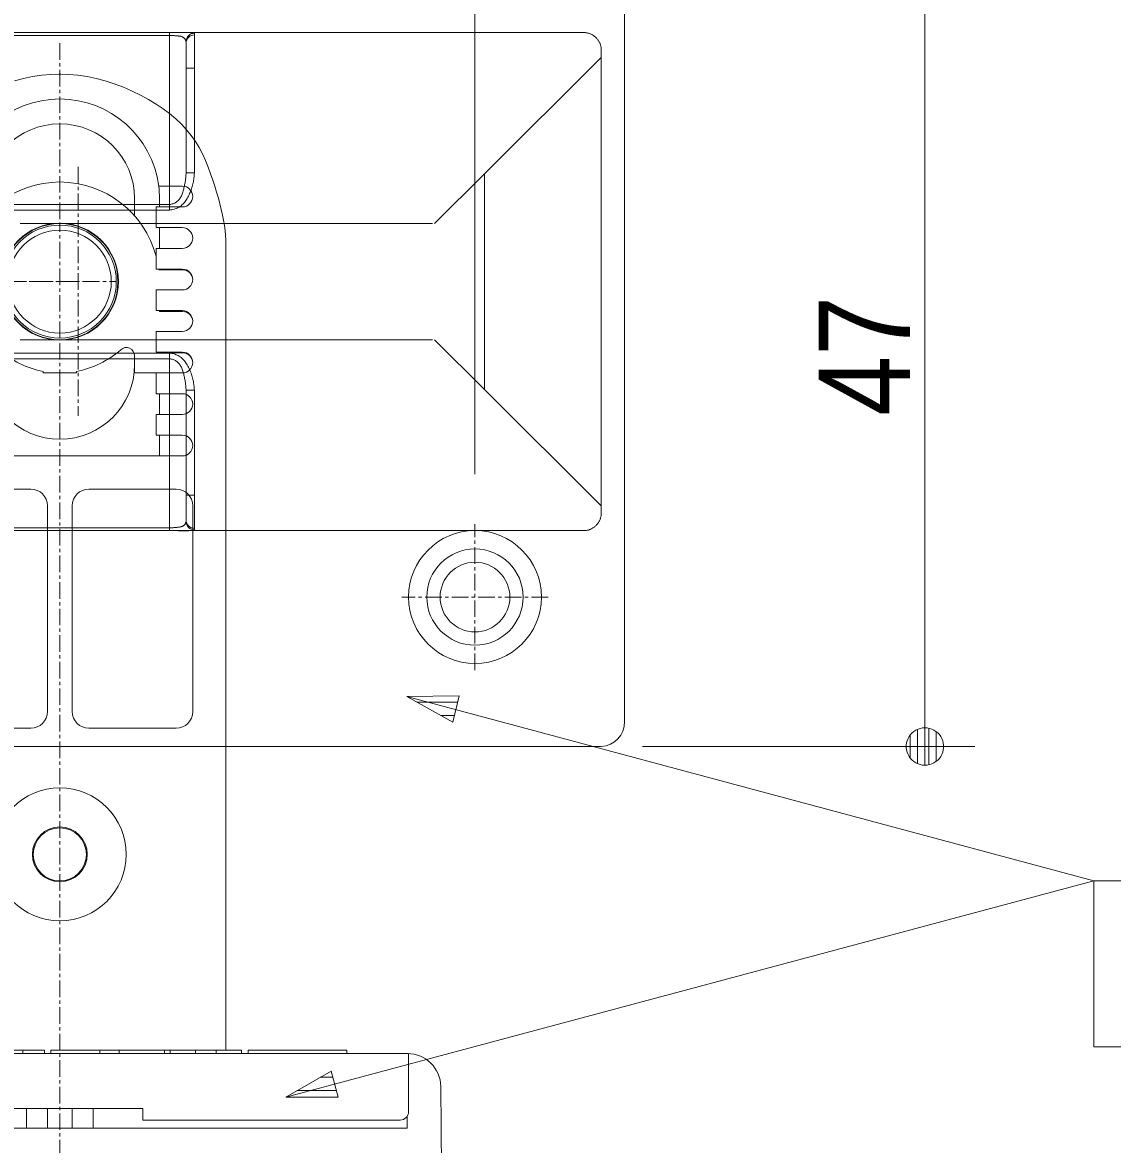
# Model space of a CAD drawing. Units: millimetres, scale not verified. Extents: x -4547 to 4547, y -2284 to 2284.
# Drawn here: x -2931.9 to -2603.6, y 1235.6 to 1573.6 of the extents above; entities that cross this region are included whole.
import ezdxf
from ezdxf.enums import TextEntityAlignment as Align

# ---------------------------------------------------------------- set-up
doc = ezdxf.new("R2010")
doc.units = ezdxf.units.MM
doc.header["$LTSCALE"] = 20
doc.linetypes.add('CHAIN1', pattern=[8, 5, -1, 1, -1])
doc.linetypes.add('DOUBLE_CHAIN1', pattern=[8.8, 5, -1, 0.6, -0.6, 0.6, -1])
for name, color, linetype, lineweight in [('0-0_3一般', 7, 'Continuous', 9), ('0-2_0', 7, 'Continuous', 9), ('0-3_2寸法-1', 7, 'Continuous', 9), ('0-4_2寸法-3', 7, 'Continuous', 9)]:
    doc.layers.add(name, color=color, linetype=linetype, lineweight=lineweight)
doc.styles.add('ＭＳ Ｐゴシック', font='')
doc.styles.get('ＭＳ Ｐゴシック').set_extended_font_data('MS PGothic')

# ---------------------------------------------------------------- blocks, each defined once
blk = doc.blocks.new('_Dot')
at = {"layer": '0-2_0'}
for p, q in [((-10, 0), (-20, 0)), ((9.78, 2), (-9.78, 2)), ((7.99, 6), (-7.99, 6)), ((9.16, -3.98), (-9.16, -3.98)), ((6, -7.98), (-6, -7.98))]:
    blk.add_line(p, q, dxfattribs=at)
for points in [[(10, 0), (9.92, 1.25), (9.69, 2.49), (9.3, 3.68), (8.76, 4.82), (8.09, 5.88), (7.29, 6.85), (6.37, 7.71), (5.36, 8.44), (4.26, 9.05), (3.09, 9.51), (1.87, 9.82), (0.63, 9.98), (-0.63, 9.98), (-1.87, 9.82), (-3.09, 9.51), (-4.26, 9.05), (-5.36, 8.44), (-6.37, 7.71), (-7.29, 6.85), (-8.09, 5.88), (-8.76, 4.82), (-9.3, 3.68), (-9.69, 2.49), (-9.92, 1.25), (-10, 0), (0, 0)], [(-10, 0), (-9.92, -1.25), (-9.69, -2.49), (-9.3, -3.68), (-8.76, -4.82), (-8.09, -5.88), (-7.29, -6.85), (-6.37, -7.71), (-5.36, -8.44), (-4.26, -9.05), (-3.09, -9.51), (-1.87, -9.82), (-0.63, -9.98), (0.63, -9.98), (1.87, -9.82), (3.09, -9.51), (4.26, -9.05), (5.36, -8.44), (6.37, -7.71), (7.29, -6.85), (8.09, -5.88), (8.76, -4.82), (9.3, -3.68), (9.69, -2.49), (9.92, -1.25), (10, 0), (0, 0)]]:
    blk.add_lwpolyline(points, close=True, dxfattribs=at)
blk = doc.blocks.new('グループ-62')
at = {"layer": '0-0_3一般', "linetype": 'CHAIN1'}
for p, q in [((-31600, 31345.9), (-31600, 30251)), ((-31600, 29569), (-31600, 30251)), ((-31941, 29910), (-31259, 29910)), ((-31600, 24160), (-31600, 29560))]:
    blk.add_line(p, q, dxfattribs=at)
at = {"layer": '0-0_3一般', "linetype": 'DOUBLE_CHAIN1'}
blk.add_line((-31594.2, 31160), (-31605.2, 31160), dxfattribs=at)
at = {"layer": '0-0_3一般'}
for p, q in [((-31004.7, 30485), (-30862.5, 30485)), ((-31150, 30306.9), (-31150, 30410)), ((-31000, 30360), (-31000, 30410)), ((-30862.5, 30360), (-31000, 30360)), ((-31000, 30235), (-31020, 30235)), ((-31000, 30235), (-30862.5, 30235)), ((-31000, 30110), (-31000, 30235)), ((-30600, 30160.1), (-30600, 25280)), ((-30862.5, 30110), (-31000, 30110)), ((-31000, 29985), (-31020, 29985)), ((-30860, 29980), (-31004.1, 29980)), ((-31000, 29985), (-30862.5, 29985)), ((-31000, 29980), (-31000, 29985)), ((-30862.5, 29860), (-31000, 29860)), ((-31000, 29735), (-31020, 29735)), ((-31000, 29730), (-31000, 29735)), ((-31000, 29735), (-30862.5, 29735)), ((-30860, 29730), (-31000, 29730)), ((-30862.5, 29610), (-31000, 29610)), ((-31000, 29485), (-31020, 29485)), ((-31000, 29480), (-31000, 29485)), ((-31000, 29485), (-30862.5, 29485)), ((-30860, 29480), (-31000, 29480)), ((-31150, 29360), (-31150, 29462.8)), ((-31700, 29360), (-31700, 29369.2)), ((-31700, 29360), (-31500, 29360)), ((-31500, 29369.2), (-31500, 29360)), ((-31150, 29360), (-31020, 29360)), ((-30862.5, 29360), (-31000, 29360)), ((-31000, 29235), (-31020, 29235)), ((-31000, 29235), (-30862.5, 29235)), ((-31000, 29110), (-31000, 29235)), ((-30862.5, 29110), (-31000, 29110)), ((-31000, 28985), (-31020, 28985)), ((-31000, 28985), (-30862.5, 28985)), ((-31000, 28860), (-31000, 28985)), ((-32337.5, 28860), (-30862.5, 28860)), ((-31775, 28660), (-32300, 28660)), ((-30900, 28660), (-31425, 28660)), ((-31675, 27320), (-31675, 28560)), ((-31525, 27320), (-31525, 28560)), ((-30800, 27320), (-30800, 28560)), ((-32300, 27220), (-31775, 27220)), ((-31425, 27220), (-30900, 27220)), ((-31999.2, 25280), (-31823.6, 25280)), ((-31823.6, 25280), (-31823.6, 25260)), ((-31654.6, 25280), (-31654.6, 25260)), ((-31654.6, 25280), (-31359.8, 25280)), ((-31359.8, 25280), (-31359.8, 25260)), ((-31359.8, 25280), (-31243.5, 25280)), ((-31243.5, 25280), (-31243.5, 25260)), ((-31243.5, 25280), (-31119, 25280)), ((-31119, 25280), (-30969.7, 25280)), ((-30969.7, 25280), (-30969.7, 25260)), ((-30969.7, 25280), (-30935.1, 25280)), ((-30935.1, 25280), (-30935.1, 25260)), ((-30782.9, 25280), (-30686, 25280)), ((-30686, 25280), (-30658.3, 25280)), ((-30658.3, 25280), (-30658.3, 25260)), ((-30466.1, 25280), (-30466.1, 25260)), ((-30466.1, 25280), (-30341.6, 25280)), ((-30341.6, 25280), (-29871.1, 25280)), ((-29871.1, 25280), (-29871.1, 25260)), ((-29306.1, 25061.7), (-29300, 24410)), ((-31800, 24930), (-31800, 24810)), ((-31675, 24810), (-31675, 24930)), ((-31525, 24930), (-31525, 24810)), ((-31400, 24810), (-31400, 24930)), ((-29507.9, 24883.1), (-29507.9, 24810)), ((-29507.9, 24810), (-33692.1, 24810))]:
    blk.add_line(p, q, dxfattribs=at)
for points in [[(-30600, 30160.1), (-30602.1, 30188.5), (-30605.2, 30217.9), (-30609.3, 30248.1), (-30614.4, 30279.2), (-30620.6, 30311.2), (-30627.8, 30344), (-30636.1, 30377.8), (-30645.4, 30412.5), (-30655.7, 30448), (-30667, 30484.4), (-30679.4, 30521.7), (-30692.8, 30559.9), (-30707.2, 30599), (-30722.7, 30639), (-30740.1, 30678.7), (-30760.2, 30717.2), (-30783.1, 30754.5), (-30808.7, 30790.5), (-30837.2, 30825.2), (-30868.3, 30858.6), (-30902.3, 30890.8), (-30939, 30921.7), (-30978.5, 30951.4), (-31020.7, 30979.7), (-31065.7, 31006.9), (-31113.5, 31032.7), (-31164, 31057.3), (-31217.3, 31080.6), (-31272, 31101.7), (-31326.7, 31119.5), (-31381.3, 31134.1), (-31436, 31145.4), (-31490.7, 31153.5), (-31545.4, 31158.4), (-31600, 31160), (-31654.7, 31158.4), (-31709.4, 31153.5), (-31764.1, 31145.4), (-31818.7, 31134)], [(-31818.7, 31134), (-31873.4, 31119.5)], [(-31020, 30235), (-31020, 30360), (-31000, 30360)], [(-31020, 29985), (-31020, 30110), (-31000, 30110)], [(-31020, 29735), (-31020, 29860), (-31000, 29860)], [(-31020, 29485), (-31020, 29610), (-31000, 29610)], [(-31020, 29235), (-31020, 29360), (-31000, 29360)], [(-31020, 28985), (-31020, 29110), (-31000, 29110)], [(-31823.6, 25280), (-31692.1, 25280), (-31692.1, 25260)], [(-30935.1, 25280), (-30782.9, 25280), (-30782.9, 25260)], [(-30658.3, 25280), (-30506.1, 25280), (-30506.1, 25260)], [(-33700, 25260), (-29500, 25260), (-29500, 24910)], [(-29550, 24860), (-31100, 24860), (-31100, 24930), (-32100, 24930)]]:
    blk.add_lwpolyline(points, dxfattribs=at)
for centre, radius in [((-31600, 29910), 352.5), ((-31600, 29910), 350), ((-31600, 29910), 340), ((-31600, 29910), 310), ((-31600, 26460), 400), ((-31600, 26460), 165), ((-31600, 26460), 160)]:
    blk.add_circle(centre, radius, dxfattribs=at)
for centre, radius, start, end in [((-31600, 30410), 600, 7.18076, 172.81924), ((-31600, 30410), 450, 0, 180), ((-31600, 29910), 600, 14.83511, 165.16489), ((-31600, 30410), 600, 0, 7.18076), ((-30862.5, 30422.5), 62.5, 270, 90), ((-30862.5, 30172.5), 62.5, 270, 90), ((-30862.5, 29922.5), 62.5, 270, 90), ((-30860, 29920), 60, 1.18677, 90), ((-30862.5, 29672.5), 62.5, 270, 90), ((-30860, 29670), 60, 1.1814, 90), ((-31600, 29910), 550, 228.18969, 259.52432), ((-31600, 29910), 550, 280.47568, 311.81031), ((-31200, 29462.8), 50, 0, 131.81031), ((-30862.5, 29422.5), 62.5, 270, 90), ((-30860, 29420), 60, 1.1815, 90), ((-31600, 29410), 450, 180, 0), ((-30862.5, 29172.5), 62.5, 270, 90), ((-30862.5, 28922.5), 62.5, 270, 90), ((-31775, 28560), 100, 0, 90), ((-31425, 28560), 100, 90, 180), ((-30900, 28560), 100, 0, 90), ((-31775, 27320), 100, 270, 0), ((-31425, 27320), 100, 180, 270), ((-30900, 27320), 100, 270, 0), ((-29506.1, 25060), 200, 0.5, 90), ((-29550, 24910), 50, 270, 0)]:
    blk.add_arc(centre, radius, start, end, dxfattribs=at)
blk = doc.blocks.new('グループ-75')
at = {"layer": '0-0_3一般'}
for p, q in [((-28200, 31610), (-28200, 27310)), ((-40440.5, 31410), (-28439.5, 31410)), ((-32040, 31409.5), (-30940, 31409.5)), ((-30940, 31393), (-32040, 31393)), ((-30940, 31393), (-30940, 31409.5)), ((-30940, 30374.3), (-30940, 31393)), ((-30793.7, 31406.5), (-30790, 31405.9)), ((-30790, 31405.9), (-30790, 31395.9)), ((-30790, 31395.9), (-30790, 31196)), ((-30840.6, 31358.7), (-30840, 31355.9)), ((-30840, 31345.9), (-30840, 31355.9)), ((-30840, 31196), (-30840, 31345.9)), ((-28339.8, 31313.9), (-28339.5, 31310)), ((-28339.5, 31310), (-28339.5, 28510)), ((-30840, 30564.2), (-30840, 31196)), ((-30790, 31196), (-30840, 31196)), ((-30790, 31196), (-30790, 30564.2)), ((-30790, 30564.2), (-30840, 30564.2)), ((-29043, 30560.1), (-29343.2, 30260)), ((-29043, 29259.9), (-29043, 30560.1)), ((-32040, 30374.3), (-30940, 30374.3)), ((-30934.2, 30375.1), (-30940, 30374.3)), ((-30940, 30340.7), (-30940, 30374.3)), ((-30940, 30340.7), (-32040, 30340.7)), ((-30932.7, 30341.5), (-30940, 30340.7)), ((-29356.3, 30260), (-31839.5, 30260)), ((-31839.5, 29560), (-29356.3, 29560)), ((-29343.2, 29560), (-29043, 29259.9)), ((-32040, 29479.3), (-30940, 29479.3)), ((-30940, 29445.7), (-30940, 29479.3)), ((-30840.2, 29261.6), (-30840, 29255.8)), ((-30840, 28624), (-30840, 29255.8)), ((-30790, 29255.8), (-30840, 29255.8)), ((-30790.3, 29263.2), (-30790, 29255.8)), ((-30790, 29255.8), (-30790, 28624)), ((-28340.4, 28560), (-29043, 29259.9)), ((-30840, 28474.1), (-30840, 28624)), ((-30790, 28624), (-30840, 28624)), ((-30790, 28624), (-30790, 28424.1)), ((-30840, 28464.1), (-30840, 28474.1)), ((-28439.5, 28410), (-40440.5, 28410)), ((-30940, 28410.5), (-32040, 28410.5)), ((-30940, 28410.5), (-30940, 28427)), ((-30937.2, 28427), (-30940, 28427)), ((-30936.2, 28410.5), (-30940, 28410.5)), ((-30790, 28424.1), (-30790, 28414.1)), ((-28435.6, 28410.3), (-28439.5, 28410)), ((-28200, 27310), (-28200, 27260)), ((-28390, 27110), (-40610, 27110)), ((-28340, 27110), (-28390, 27110))]:
    blk.add_line(p, q, dxfattribs=at)
at = {"layer": '0-0_3一般', "linetype": 'CHAIN1'}
for p, q in [((-31490, 30600.6), (-31490, 29100.6)), ((-32224.5, 29910), (-31454.5, 29910)), ((-29100, 27570), (-29100, 28450)), ((-28660, 28010), (-29540, 28010))]:
    blk.add_line(p, q, dxfattribs=at)
at = {"layer": '0-0_3一般'}
for points in [[(-30940, 31409.5), (-30936.2, 31409.5), (-30932.5, 31409.5), (-30928.7, 31409.5), (-30925, 31409.5), (-30921.2, 31409.6), (-30917.5, 31409.6), (-30913.7, 31409.6), (-30909.9, 31409.7), (-30906.2, 31409.8), (-30902.4, 31409.9), (-30898.6, 31409.9), (-30894.9, 31410), (-30891.1, 31410.1), (-30887.3, 31410.3), (-30883.6, 31410.4), (-30879.8, 31410.5), (-30876, 31410.6), (-30872.3, 31410.8), (-30868.5, 31411), (-30864.7, 31411.1), (-30860.9, 31411.3), (-30857.2, 31411.4), (-30853.4, 31411.4), (-30849.7, 31411.4), (-30845.9, 31411.4), (-30842.1, 31411.4), (-30838.4, 31411.2), (-30834.6, 31411.1), (-30830.9, 31410.9), (-30827.2, 31410.7), (-30823.4, 31410.4), (-30819.7, 31410), (-30816, 31409.7), (-30812.3, 31409.3), (-30808.5, 31408.8), (-30804.8, 31408.3), (-30801.1, 31407.8), (-30797.4, 31407.2), (-30793.7, 31406.5)], [(-30940, 31393), (-30937.2, 31393), (-30934.3, 31392.9), (-30931.4, 31392.8), (-30928.5, 31392.7), (-30925.5, 31392.6), (-30922.6, 31392.4), (-30919.6, 31392.2), (-30916.6, 31392.1), (-30913.6, 31391.8), (-30910.5, 31391.6), (-30907.4, 31391.4), (-30904.3, 31391.1), (-30901.2, 31390.9), (-30898, 31390.6), (-30894.9, 31390.2), (-30891.7, 31389.9), (-30888.4, 31389.6), (-30885.2, 31389.2), (-30881.9, 31388.8), (-30878.6, 31388.4), (-30875.4, 31387.9), (-30872.3, 31387.4), (-30869.4, 31386.6), (-30866.5, 31385.8), (-30863.9, 31384.8), (-30861.3, 31383.8), (-30858.9, 31382.6), (-30856.6, 31381.2), (-30854.5, 31379.8), (-30852.5, 31378.2), (-30850.6, 31376.5), (-30848.9, 31374.7), (-30847.3, 31372.8), (-30845.8, 31370.7), (-30844.5, 31368.6), (-30843.3, 31366.3), (-30842.3, 31363.9), (-30841.4, 31361.3), (-30840.6, 31358.7)], [(-28439.5, 31410), (-28435.6, 31409.7), (-28431.8, 31409.3), (-28428, 31408.8), (-28424.2, 31408.1), (-28420.5, 31407.3), (-28416.8, 31406.3), (-28413.2, 31405.2), (-28409.7, 31404), (-28406.2, 31402.7), (-28402.7, 31401.2), (-28399.3, 31399.5), (-28395.9, 31397.7), (-28392.6, 31395.8), (-28389.4, 31393.8), (-28386.2, 31391.6), (-28383, 31389.3), (-28379.9, 31386.8), (-28376.8, 31384.2), (-28373.8, 31381.5), (-28370.9, 31378.6), (-28368, 31375.7), (-28365.3, 31372.7), (-28362.7, 31369.6), (-28360.2, 31366.5), (-28357.9, 31363.3), (-28355.7, 31360.1), (-28353.7, 31356.9), (-28351.8, 31353.6), (-28350, 31350.2), (-28348.3, 31346.8), (-28346.8, 31343.3), (-28345.5, 31339.8), (-28344.3, 31336.3), (-28343.2, 31332.7), (-28342.2, 31329), (-28341.4, 31325.3), (-28340.7, 31321.5), (-28340.2, 31317.7), (-28339.8, 31313.9)], [(-29043, 30560.1), (-28340.4, 31260), (-28340.4, 28560)], [(-30840, 30564.2), (-30840.2, 30558.4), (-30840.5, 30552.5), (-30840.9, 30546.6), (-30841.3, 30540.7), (-30841.9, 30534.8), (-30842.5, 30528.8), (-30843.3, 30522.9), (-30844.1, 30516.9), (-30845.1, 30510.9), (-30846.1, 30504.9), (-30847.2, 30498.8), (-30848.4, 30492.7), (-30849.7, 30486.7), (-30851.1, 30480.5), (-30852.6, 30474.4), (-30854.2, 30468.3), (-30855.9, 30462.1), (-30857.6, 30455.9), (-30859.5, 30449.7), (-30861.4, 30443.4), (-30863.5, 30437.3), (-30865.8, 30431.5), (-30868.3, 30426), (-30871, 30420.7), (-30873.8, 30415.7), (-30876.9, 30411), (-30880.1, 30406.5), (-30883.6, 30402.4), (-30887.2, 30398.5), (-30891, 30394.9), (-30895.1, 30391.6), (-30899.3, 30388.6), (-30903.7, 30385.8), (-30908.3, 30383.3), (-30913.1, 30381.1), (-30918.1, 30379.2), (-30923.3, 30377.5), (-30928.7, 30376.2), (-30934.2, 30375.1)], [(-30790, 30564.2), (-30790.3, 30556.8), (-30790.8, 30549.4), (-30791.5, 30542), (-30792.3, 30534.7), (-30793.3, 30527.3), (-30794.5, 30520), (-30795.9, 30512.6), (-30797.4, 30505.3), (-30799.1, 30498), (-30801, 30490.7), (-30803, 30483.4), (-30805.2, 30476.2), (-30807.6, 30468.9), (-30810.1, 30461.7), (-30812.9, 30454.4), (-30815.7, 30447.2), (-30818.8, 30440), (-30822, 30432.8), (-30825.5, 30425.6), (-30829, 30418.4), (-30832.8, 30411.4), (-30836.7, 30404.8), (-30840.9, 30398.4), (-30845.2, 30392.4), (-30849.7, 30386.7), (-30854.4, 30381.3), (-30859.3, 30376.3), (-30864.4, 30371.6), (-30869.6, 30367.2), (-30875.1, 30363.2), (-30880.7, 30359.4), (-30886.6, 30356), (-30892.6, 30353), (-30898.8, 30350.2), (-30905.2, 30347.8), (-30911.8, 30345.8), (-30918.6, 30344), (-30925.5, 30342.6), (-30932.7, 30341.5)], [(-30940, 29479.3), (-30932.7, 29478.5), (-30925.5, 29477.4), (-30918.6, 29476), (-30911.8, 29474.2), (-30905.2, 29472.2), (-30898.8, 29469.8), (-30892.6, 29467), (-30886.6, 29464), (-30880.7, 29460.6), (-30875.1, 29456.8), (-30869.6, 29452.8), (-30864.4, 29448.4), (-30859.3, 29443.7), (-30854.4, 29438.7), (-30849.7, 29433.3), (-30845.2, 29427.6), (-30840.9, 29421.6), (-30836.7, 29415.2), (-30832.8, 29408.6), (-30829, 29401.6), (-30825.5, 29394.4), (-30822, 29387.2), (-30818.8, 29380), (-30815.7, 29372.8), (-30812.9, 29365.6), (-30810.1, 29358.3), (-30807.6, 29351.1), (-30805.2, 29343.8), (-30803, 29336.6), (-30801, 29329.3), (-30799.1, 29322), (-30797.4, 29314.7), (-30795.9, 29307.4), (-30794.5, 29300), (-30793.3, 29292.7), (-30792.3, 29285.3), (-30791.5, 29278), (-30790.8, 29270.6), (-30790.3, 29263.2)], [(-30940, 29445.7), (-30934.2, 29444.9), (-30928.7, 29443.8), (-30923.3, 29442.5), (-30918.1, 29440.8), (-30913.1, 29438.9), (-30908.3, 29436.7), (-30903.7, 29434.2), (-30899.3, 29431.4), (-30895.1, 29428.4), (-30891, 29425.1), (-30887.2, 29421.5), (-30883.6, 29417.6), (-30880.1, 29413.5), (-30876.9, 29409), (-30873.8, 29404.3), (-30871, 29399.3), (-30868.3, 29394), (-30865.8, 29388.5), (-30863.5, 29382.7), (-30861.4, 29376.6), (-30859.5, 29370.3), (-30857.6, 29364.1), (-30855.9, 29357.9), (-30854.2, 29351.7), (-30852.6, 29345.6), (-30851.1, 29339.5), (-30849.7, 29333.3), (-30848.4, 29327.3), (-30847.2, 29321.2), (-30846.1, 29315.1), (-30845.1, 29309.1), (-30844.1, 29303.1), (-30843.3, 29297.1), (-30842.5, 29291.2), (-30841.9, 29285.2), (-30841.3, 29279.3), (-30840.9, 29273.4), (-30840.5, 29267.5), (-30840.2, 29261.6)], [(-30840, 28464.1), (-30840.6, 28461.3), (-30841.4, 28458.7), (-30842.3, 28456.1), (-30843.3, 28453.7), (-30844.5, 28451.4), (-30845.8, 28449.3), (-30847.3, 28447.2), (-30848.9, 28445.3), (-30850.6, 28443.5), (-30852.5, 28441.8), (-30854.5, 28440.2), (-30856.6, 28438.8), (-30858.9, 28437.4), (-30861.3, 28436.2), (-30863.9, 28435.2), (-30866.5, 28434.2), (-30869.4, 28433.4), (-30872.3, 28432.6), (-30875.4, 28432.1), (-30878.6, 28431.6), (-30881.9, 28431.2), (-30885.2, 28430.8), (-30888.4, 28430.4), (-30891.7, 28430.1), (-30894.9, 28429.8), (-30898, 28429.4), (-30901.2, 28429.1), (-30904.3, 28428.9), (-30907.4, 28428.6), (-30910.5, 28428.4), (-30913.6, 28428.2), (-30916.6, 28427.9), (-30919.6, 28427.8), (-30922.6, 28427.6), (-30925.5, 28427.4), (-30928.5, 28427.3), (-30931.4, 28427.2), (-30934.3, 28427.1), (-30937.2, 28427)], [(-28339.5, 28510), (-28339.8, 28506.1), (-28340.2, 28502.3), (-28340.7, 28498.5), (-28341.4, 28494.7), (-28342.2, 28491), (-28343.2, 28487.3), (-28344.3, 28483.7), (-28345.5, 28480.2), (-28346.8, 28476.7), (-28348.3, 28473.2), (-28350, 28469.8), (-28351.8, 28466.4), (-28353.7, 28463.1), (-28355.7, 28459.9), (-28357.9, 28456.7), (-28360.2, 28453.5), (-28362.7, 28450.4), (-28365.3, 28447.3), (-28368, 28444.3), (-28370.9, 28441.4), (-28373.8, 28438.5), (-28376.8, 28435.8), (-28379.9, 28433.2), (-28383, 28430.7), (-28386.2, 28428.4), (-28389.4, 28426.2), (-28392.6, 28424.2), (-28395.9, 28422.3), (-28399.3, 28420.5), (-28402.7, 28418.8), (-28406.2, 28417.3), (-28409.7, 28416), (-28413.2, 28414.8), (-28416.8, 28413.7), (-28420.5, 28412.7), (-28424.2, 28411.9), (-28428, 28411.2), (-28431.8, 28410.7), (-28435.6, 28410.3)], [(-30790, 28414.1), (-30793.7, 28413.5), (-30797.4, 28412.8), (-30801.1, 28412.2), (-30804.8, 28411.7), (-30808.5, 28411.2), (-30812.3, 28410.7), (-30816, 28410.3), (-30819.7, 28410), (-30823.4, 28409.6), (-30827.2, 28409.3), (-30830.9, 28409.1), (-30834.6, 28408.9), (-30838.4, 28408.8), (-30842.1, 28408.6), (-30845.9, 28408.6), (-30849.7, 28408.6), (-30853.4, 28408.6), (-30857.2, 28408.6), (-30860.9, 28408.7), (-30864.7, 28408.9), (-30868.5, 28409), (-30872.3, 28409.2), (-30876, 28409.4), (-30879.8, 28409.5), (-30883.6, 28409.6), (-30887.3, 28409.7), (-30891.1, 28409.9), (-30894.9, 28410), (-30898.6, 28410.1), (-30902.4, 28410.1), (-30906.2, 28410.2), (-30909.9, 28410.3), (-30913.7, 28410.4), (-30917.5, 28410.4), (-30921.2, 28410.4), (-30925, 28410.5), (-30928.7, 28410.5), (-30932.5, 28410.5), (-30936.2, 28410.5)]]:
    blk.add_lwpolyline(points, dxfattribs=at)
blk.add_lwpolyline([(-30940, 29445.7), (-32040, 29445.7), (-32040, 28427), (-30940, 28427)], close=True, dxfattribs=at)
for radius in [400, 290, 210]:
    blk.add_circle((-29100, 28010), radius, dxfattribs=at)
for centre, radius, start, end in [((-30790, 31355.9), 50, 89.99564, 179.99564), ((-30790, 31345.9), 50, 89.99564, 179.99564), ((-30790, 28474.1), 50, 180.00436, 270.00436), ((-30790, 28464.1), 50, 180.00436, 270.00436), ((-28345, 27255), 145.1, 271.97493, 1.97493)]:
    blk.add_arc(centre, radius, start, end, dxfattribs=at)
blk = doc.blocks.new('グループ-76')
at = {"layer": '0-0_3一般'}
for name in ['グループ-75', 'グループ-62']:
    blk.add_blockref(name, (0, 0), dxfattribs=at)
blk = doc.blocks.new('グループ-83')
at = {"layer": '0-0_3一般'}
blk.add_blockref('グループ-76', (0, 0), dxfattribs=at)

msp = doc.modelspace()

# ---------------------------------------------------------------- linework, layer by layer
at = {"layer": '0-3_2寸法-1'}
for p, q in [((-2795.62, 1437.5), (-2795.62, 1672)), ((-2660.13, 1366.76), (-2660.13, 1579.24)), ((-2745.13, 1355.5), (-2645.13, 1355.5))]:
    msp.add_line(p, q, dxfattribs=at)
at = {"layer": '0-4_2寸法-3'}
for p, q in [((-2816.12, 1370.5), (-2609.27, 1315.07)), ((-2800.84, 1368.86), (-2813.16, 1368.86)), ((-2801.83, 1364.86), (-2805.94, 1364.86)), ((-2852.6, 1249.88), (-2609.27, 1315.07)), ((-2838.44, 1255.88), (-2842.21, 1255.88)), ((-2837.37, 1251.88), (-2849.14, 1251.88))]:
    msp.add_line(p, q, dxfattribs=at)
for points in [[(-2802.33, 1362.86), (-2816.12, 1370.5), (-2800.36, 1370.78)], [(-2802.33, 1362.86), (-2816.12, 1370.5), (-2800.36, 1370.78)], [(-2609.27, 1315.07), (-2369.27, 1315.07), (-2369.27, 1265.07), (-2609.27, 1265.07)], [(-2836.83, 1249.88), (-2852.6, 1249.88), (-2838.95, 1257.76)], [(-2836.83, 1249.88), (-2852.6, 1249.88), (-2838.95, 1257.76)]]:
    msp.add_lwpolyline(points, close=True, dxfattribs=at)

# ---------------------------------------------------------------- block references
at = {"layer": '0-0_3一般', "xscale": 0.05, "yscale": 0.05}
msp.add_blockref('グループ-83', (-1340.62, 0), dxfattribs=at)
at = {"layer": '0-3_2寸法-1', "xscale": 0.5627563, "yscale": 0.5627563, "rotation": 270}
msp.add_blockref('_Dot', (-2660.13, 1355.5), dxfattribs=at)

# ---------------------------------------------------------------- texts
at = {"layer": '0-3_2寸法-1', "style": 'ＭＳ Ｐゴシック', "width": 0.9}
msp.add_text('47', height=27.57, rotation=90, dxfattribs=at).set_placement((-2656.33, 1455.06), align=Align.BOTTOM_LEFT)

doc.saveas('drawing.dxf')
